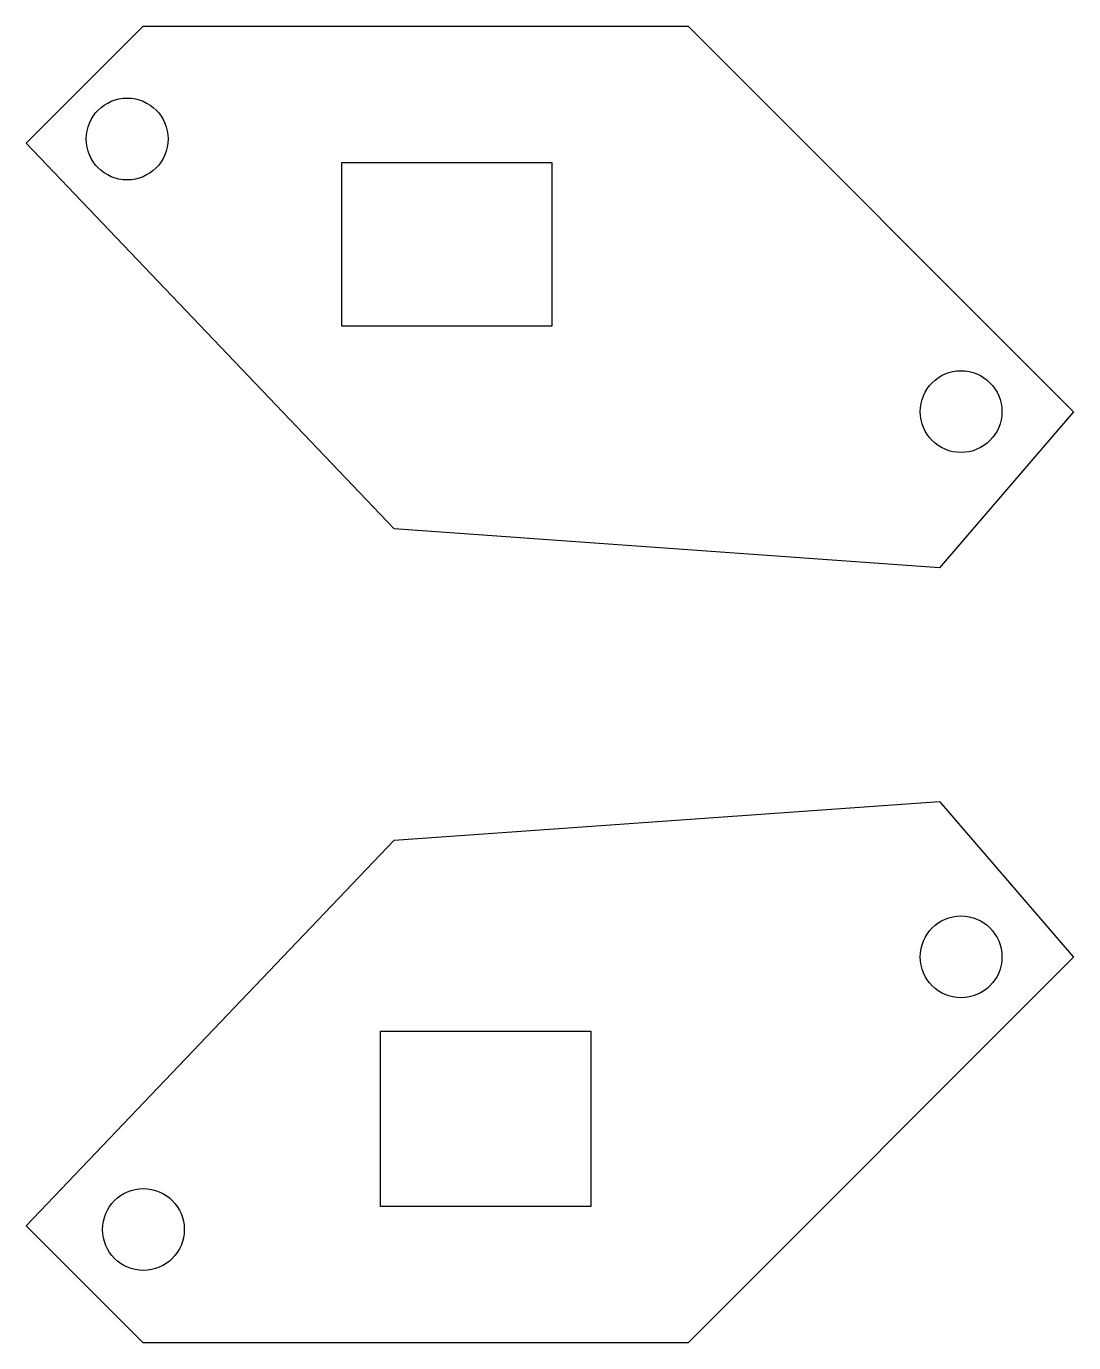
# Model space of a CAD drawing. Extents: x -30 to 239, y 0 to 338.
import ezdxf

# ---------------------------------------------------------------- set-up
doc = ezdxf.new("R2010")
doc.units = 0
doc.layers.add('OTHER', color=7, linetype='CONTINUOUS')
doc.layers.add('UP_FEATURES', color=7, linetype='CONTINUOUS')

msp = doc.modelspace()

# ---------------------------------------------------------------- linework, layer by layer
at = {"layer": 'OTHER', "color": 3, "linetype": 'CONTINUOUS'}
for p, q in [((64.5, 128.99), (204.5, 138.99)), ((204.5, 138.99), (238.99, 98.99)), ((-30, 30), (64.5, 128.99)), ((238.99, 98.99), (140, 0)), ((0, 0), (-30, 30)), ((140, 0), (0, 0))]:
    msp.add_line(p, q, dxfattribs=at)
at = {"layer": 'UP_FEATURES', "color": 3, "linetype": 'CONTINUOUS'}
for p, q in [((-30, 307.99), (0, 337.99)), ((0, 337.99), (140, 337.99)), ((140, 337.99), (238.99, 238.99)), ((64.5, 208.99), (-30, 307.99)), ((51, 260.99), (51, 302.99)), ((51, 302.99), (105, 302.99)), ((105, 302.99), (105, 260.99)), ((105, 260.99), (51, 260.99)), ((238.99, 238.99), (204.5, 198.99)), ((204.5, 198.99), (64.5, 208.99)), ((61, 35), (61, 79.99)), ((61, 79.99), (115, 79.99)), ((115, 79.99), (115, 35)), ((115, 35), (61, 35))]:
    msp.add_line(p, q, dxfattribs=at)
for centre in [(-4.1, 309.06), (210.07, 239.06), (210.07, 99.06), (0.07, 29.06)]:
    msp.add_circle(centre, 10.5, dxfattribs=at)

doc.saveas('drawing.dxf')
